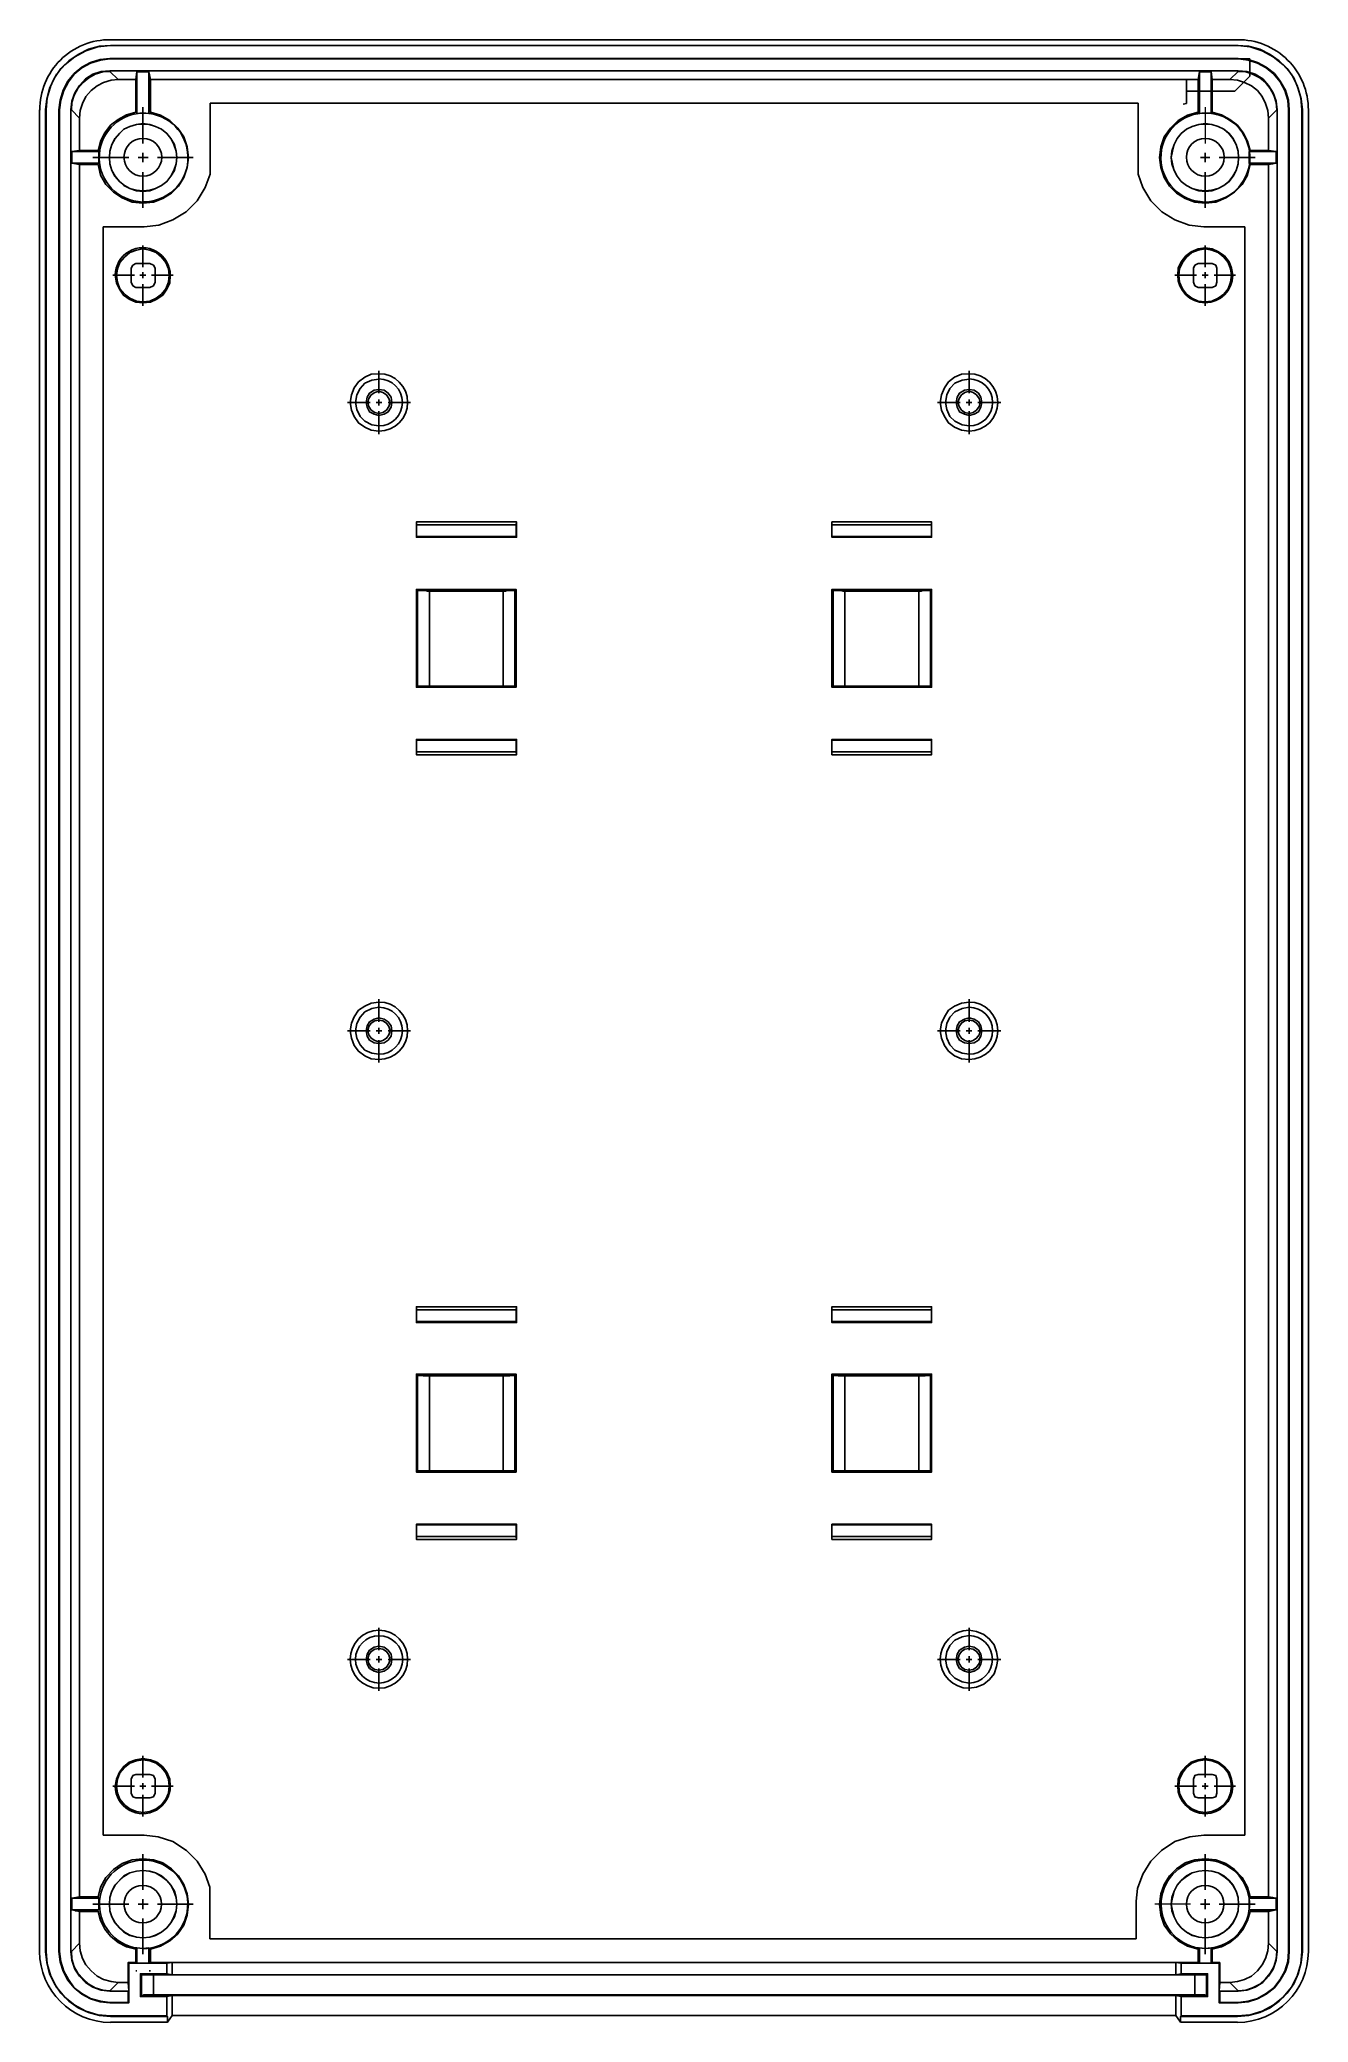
# Model space of a CAD drawing. Header units: millimetres. Extents: x 2 to 110, y 1 to 169.
import ezdxf

# ---------------------------------------------------------------- set-up
doc = ezdxf.new("R2010")
doc.units = ezdxf.units.MM
doc.header["$MEASUREMENT"] = 0
doc.layers.add('Color-7-Line_Weight-25', color=7, linetype='Continuous', lineweight=25)
doc.layers.add('Color-7-Line_Weight-5', color=7, linetype='Continuous', lineweight=5)

msp = doc.modelspace()

# ---------------------------------------------------------------- linework, layer by layer
for p, q in [((16.83, 157.28), (16.83, 163.29)), ((95.44, 157.28), (95.44, 163.29)), ((11.24, 152.81), (7.77, 152.81)), ((101.02, 152.81), (104.49, 152.81)), ((11.24, 16.58), (7.77, 16.58)), ((101.02, 16.58), (104.49, 16.58)), ((16.82, 12.19), (16.82, 7.79)), ((95.27, 10.99), (95.27, 7.79))]:
    msp.add_line(p, q)
at = {"layer": 'Color-7-Line_Weight-25', "linetype": 'Continuous'}
for p, q in [((8.4, 168.66), (103.86, 168.66)), ((10.64, 164.35), (10.54, 164.35)), ((11.13, 162.96), (11.13, 159.88)), ((11.78, 164.35), (11.68, 164.35)), ((100.64, 164.35), (100.49, 164.35)), ((101.73, 164.35), (101.63, 164.35)), ((2.39, 6.73), (2.39, 162.71)), ((2.94, 162.71), (2.94, 6.73)), ((5.77, 162.01), (5.77, 159.28)), ((107.24, 162.71), (107.24, 6.73)), ((108.18, 6.73), (108.18, 162.71)), ((108.23, 6.73), (108.23, 162.71)), ((109.32, 6.73), (109.32, 162.71)), ((109.37, 6.73), (109.37, 162.71)), ((109.87, 162.71), (109.87, 6.73)), ((5.47, 159.28), (5.47, 159.18)), ((5.52, 158.19), (5.52, 158.09)), ((5.77, 158.09), (5.77, 11.35)), ((9.94, 158.69), (6.91, 158.69)), ((7.41, 158.69), (7.46, 158.69)), ((11.58, 158.69), (10.73, 158.69)), ((11.13, 159.08), (11.13, 158.29)), ((15.4, 158.69), (12.37, 158.69)), ((14.01, 158.69), (14.06, 158.69)), ((101.53, 158.69), (100.73, 158.69)), ((101.13, 159.08), (101.13, 158.29)), ((105.35, 158.69), (102.32, 158.69)), ((103.96, 158.69), (104.01, 158.69)), ((104.85, 158.69), (104.9, 158.69)), ((106.79, 159.18), (106.79, 159.28)), ((106.79, 158.09), (106.79, 158.19)), ((107.14, 158.19), (107.14, 159.18)), ((11.13, 157.45), (11.13, 154.42)), ((101.13, 157.45), (101.13, 154.42)), ((10.34, 155.01), (11.13, 154.91)), ((100.29, 155.01), (101.13, 154.91)), ((7.77, 152.81), (7.77, 16.58)), ((11.13, 151.24), (11.13, 149.4)), ((101.13, 151.24), (101.13, 149.4)), ((10.44, 148.71), (8.6, 148.71)), ((11.38, 148.71), (10.88, 148.71)), ((11.13, 148.96), (11.13, 148.46)), ((11.13, 147.96), (11.13, 146.13)), ((13.71, 148.71), (11.88, 148.71)), ((100.39, 148.71), (98.55, 148.71)), ((101.38, 148.71), (100.88, 148.71)), ((101.13, 148.96), (101.13, 148.46)), ((101.13, 147.96), (101.13, 146.13)), ((103.71, 148.71), (101.88, 148.71)), ((31.14, 140.62), (31.14, 138.73)), ((81.13, 140.62), (81.13, 138.73)), ((30.39, 137.94), (28.46, 137.94)), ((31.39, 137.94), (30.89, 137.94)), ((31.14, 138.18), (31.14, 137.69)), ((33.82, 137.94), (31.93, 137.94)), ((80.38, 137.94), (78.45, 137.94)), ((81.37, 137.94), (80.88, 137.94)), ((81.13, 138.18), (81.13, 137.69)), ((83.81, 137.94), (81.87, 137.94)), ((31.14, 137.19), (31.14, 135.26)), ((81.13, 137.19), (81.13, 135.26)), ((42.8, 126.52), (42.8, 127.81)), ((77.95, 126.52), (77.95, 127.81)), ((69.51, 127.56), (77.95, 127.56)), ((42.75, 113.81), (42.75, 122.1)), ((77.95, 113.81), (77.95, 122.1)), ((42.8, 108.1), (42.8, 109.39)), ((77.95, 108.1), (77.95, 109.39)), ((77.95, 108.35), (77.95, 109.34)), ((31.14, 87.4), (31.14, 85.47)), ((81.13, 87.4), (81.13, 85.47)), ((30.39, 84.72), (28.46, 84.72)), ((31.39, 84.72), (30.89, 84.72)), ((31.14, 84.97), (31.14, 84.47)), ((33.82, 84.72), (31.93, 84.72)), ((80.38, 84.72), (78.45, 84.72)), ((81.37, 84.72), (80.88, 84.72)), ((81.13, 84.97), (81.13, 84.47)), ((83.81, 84.72), (81.87, 84.72)), ((31.14, 83.93), (31.14, 82.04)), ((81.13, 83.93), (81.13, 82.04)), ((42.8, 60), (42.8, 61.34)), ((77.95, 60), (77.95, 61.34)), ((41.66, 47.44), (41.66, 55.48)), ((42.75, 47.34), (42.75, 55.63)), ((76.86, 47.44), (76.86, 55.48)), ((77.95, 47.34), (77.95, 55.63)), ((42.8, 41.63), (42.8, 42.92)), ((77.95, 41.63), (77.95, 42.92)), ((31.14, 34.14), (31.14, 32.25)), ((31.14, 33.94), (31.14, 33.49)), ((81.13, 34.14), (81.13, 32.25)), ((30.39, 31.46), (28.46, 31.46)), ((31.39, 31.46), (30.89, 31.46)), ((31.14, 31.75), (31.14, 31.21)), ((31.14, 30.71), (31.14, 28.82)), ((33.82, 31.46), (31.93, 31.46)), ((80.38, 31.46), (78.45, 31.46)), ((81.37, 31.46), (80.88, 31.46)), ((81.13, 31.75), (81.13, 31.21)), ((81.13, 30.71), (81.13, 28.82)), ((83.81, 31.46), (81.87, 31.46)), ((31.14, 29.02), (31.14, 29.47)), ((11.13, 23.31), (11.13, 21.48)), ((101.13, 23.31), (101.13, 21.48)), ((10.44, 20.73), (8.6, 20.73)), ((11.38, 20.73), (10.88, 20.73)), ((11.13, 20.98), (11.13, 20.48)), ((13.71, 20.73), (11.88, 20.73)), ((100.39, 20.73), (98.55, 20.73)), ((101.38, 20.73), (100.88, 20.73)), ((101.13, 20.98), (101.13, 20.48)), ((103.71, 20.73), (101.88, 20.73)), ((11.13, 19.99), (11.13, 18.15)), ((101.13, 19.99), (101.13, 18.15)), ((11.13, 14.97), (11.13, 11.95)), ((101.13, 14.97), (101.13, 11.95)), ((5.47, 10.21), (5.47, 10.11)), ((5.52, 11.35), (5.52, 11.25)), ((5.77, 10.11), (5.77, 7.43)), ((9.94, 10.75), (6.91, 10.75)), ((7.41, 10.75), (7.46, 10.75)), ((11.58, 10.75), (10.73, 10.75)), ((11.13, 11.15), (11.13, 10.31)), ((15.4, 10.75), (12.37, 10.75)), ((14.01, 10.75), (14.06, 10.75)), ((101.53, 10.75), (100.73, 10.75)), ((101.13, 11.15), (101.13, 10.31)), ((105.35, 10.75), (102.32, 10.75)), ((103.96, 10.75), (104.01, 10.75)), ((104.85, 10.75), (104.9, 10.75)), ((106.79, 11.25), (106.79, 11.35)), ((106.79, 10.16), (106.79, 10.26)), ((107.14, 10.26), (107.14, 11.25)), ((11.13, 9.51), (11.13, 6.49)), ((101.13, 9.51), (101.13, 6.49)), ((10.54, 5.1), (10.64, 5.1)), ((11.68, 5.1), (11.78, 5.1)), ((13.17, 4.85), (13.17, 5.74)), ((13.61, 5.79), (13.61, 4.75)), ((102.37, 5.79), (102.37, 4.1)), ((10.93, 2.91), (10.93, 4.85)), ((11.03, 4.75), (11.03, 3.01)), ((101.23, 4.75), (101.23, 3.01)), ((101.33, 4.85), (101.33, 2.91)), ((99.1, 2.91), (99.1, 1.27))]:
    msp.add_line(p, q, dxfattribs=at)
for points in [[(2.89, 162.71), (2.94, 162.71), (3.04, 163.75), (3.34, 164.79), (3.83, 165.74), (4.53, 166.53), (5.37, 167.22), (6.32, 167.72), (7.31, 168.07), (8.4, 168.17), (7.46, 168.12), (6.52, 167.87), (5.67, 167.42), (4.88, 166.88), (4.18, 166.23), (3.64, 165.44), (3.24, 164.54), (2.99, 163.65), (2.89, 162.71), (2.89, 6.73), (2.94, 6.73), (3.04, 5.69), (3.34, 4.65), (3.83, 3.71), (4.53, 2.86), (5.37, 2.17), (6.32, 1.67), (7.31, 1.37), (8.4, 1.27), (8.4, 1.22), (7.46, 1.32), (6.52, 1.57), (5.67, 1.97), (4.88, 2.51), (4.18, 3.21), (3.64, 4), (3.24, 4.85), (2.99, 5.79), (2.89, 6.73)], [(103.91, 168.17), (103.86, 168.17), (8.4, 168.17), (8.45, 168.17)], [(4.08, 162.71), (4.18, 163.55), (4.43, 164.35), (4.83, 165.09), (5.32, 165.74), (5.97, 166.28), (6.71, 166.68), (7.56, 166.93), (8.35, 167.03), (8.35, 167.08), (7.51, 166.98), (6.71, 166.73), (5.97, 166.33), (5.32, 165.79), (4.78, 165.14), (4.38, 164.4), (4.13, 163.55), (4.03, 162.71)], [(8.35, 167.03), (103.91, 167.03), (103.91, 167.08), (8.35, 167.08)], [(99.54, 164.29), (103.63, 164.29), (104.91, 165.57), (104.91, 167.03), (8.35, 167.03)], [(103.91, 167.03), (104.76, 166.93), (105.55, 166.68), (106.29, 166.28), (106.94, 165.74), (107.49, 165.09), (107.88, 164.35), (108.13, 163.55), (108.18, 162.71), (108.23, 162.71), (108.18, 163.55), (107.93, 164.4), (107.49, 165.14), (106.99, 165.79), (106.29, 166.33), (105.55, 166.73), (104.76, 166.98), (103.91, 167.08)], [(5.03, 6.73), (5.13, 5.99), (5.37, 5.24), (5.77, 4.65), (6.27, 4.1), (6.91, 3.71), (7.61, 3.46), (8.35, 3.36), (8.35, 3.41), (7.76, 3.46), (7.11, 3.66), (6.56, 3.95), (6.07, 4.4), (5.62, 4.9), (5.32, 5.44), (5.13, 6.09), (5.08, 6.73), (5.03, 6.73), (5.03, 162.71), (5.08, 162.71), (5.13, 163.35), (5.32, 163.95), (5.62, 164.54), (6.07, 165.04), (6.56, 165.44), (7.11, 165.74), (7.76, 165.93), (8.35, 165.98), (8.35, 166.03), (7.61, 165.98), (6.91, 165.74), (6.27, 165.34), (5.77, 164.79), (5.37, 164.15), (5.13, 163.45), (5.03, 162.71)], [(8.35, 165.98), (9.05, 165.29), (8.45, 165.24), (7.81, 165.04), (7.26, 164.74), (6.76, 164.35), (6.32, 163.85), (6.02, 163.25), (5.82, 162.66), (5.77, 162.01), (5.08, 162.71)], [(9.05, 165.29), (10.54, 165.29), (10.54, 162.51), (9.74, 162.31), (9.05, 161.91), (8.4, 161.42), (7.91, 160.77), (7.56, 160.08), (7.36, 159.28), (5.77, 159.28), (5.13, 159.18), (7.41, 159.18), (7.41, 158.69), (7.41, 158.19), (5.13, 158.19), (5.13, 159.18)], [(10.54, 165.29), (10.64, 165.93), (11.63, 165.93), (11.78, 165.29), (100.54, 165.29), (100.64, 165.93), (101.63, 165.93), (101.73, 165.29), (103.22, 165.29), (103.91, 165.98), (103.91, 166.03), (8.35, 166.03)], [(11.63, 165.93), (11.63, 162.41), (11.13, 162.46), (10.64, 162.41), (10.64, 165.93)], [(15, 158.69), (14.9, 159.58), (14.61, 160.42), (14.11, 161.17), (13.42, 161.81), (12.62, 162.26), (11.78, 162.51), (11.78, 165.29)], [(100.54, 165.29), (100.54, 162.51), (99.64, 162.26), (98.85, 161.81), (98.2, 161.17), (97.66, 160.42), (97.36, 159.58), (97.26, 158.69)], [(99.54, 165.29), (99.54, 163.27), (99.26, 163.19)], [(101.63, 165.93), (101.63, 162.41), (101.13, 162.46), (100.64, 162.41), (100.64, 165.93)], [(106.49, 158.09), (107.14, 158.19), (104.85, 158.19), (104.85, 158.69), (104.85, 159.18), (107.14, 159.18), (106.49, 159.28), (104.95, 159.28), (104.71, 160.08), (104.36, 160.77), (103.86, 161.42), (103.22, 161.91), (102.52, 162.31), (101.73, 162.51), (101.73, 165.29)], [(106.49, 159.28), (106.49, 162.01), (106.44, 162.66), (106.24, 163.25), (105.95, 163.85), (105.55, 164.35), (105.05, 164.74), (104.46, 165.04), (103.86, 165.24), (103.22, 165.29)], [(107.19, 162.71), (107.24, 162.71), (107.14, 163.45), (106.89, 164.15), (106.49, 164.79), (106, 165.34), (105.35, 165.74), (104.66, 165.98), (103.91, 166.03)], [(106.49, 162.01), (107.19, 162.71), (107.14, 163.35), (106.94, 163.95), (106.64, 164.54), (106.24, 165.04), (105.75, 165.44), (105.15, 165.74), (104.56, 165.93), (103.91, 165.98)], [(11.63, 164.29), (11.78, 164.29)], [(16.83, 163.29), (95.44, 163.29)], [(4.08, 6.73), (4.18, 5.89), (4.43, 5.05), (4.83, 4.35), (5.32, 3.66), (4.78, 4.3), (4.38, 5.05), (4.13, 5.84), (4.03, 6.73), (4.03, 162.71), (4.08, 162.71), (4.08, 6.73), (4.03, 6.73)], [(10.59, 161.47), (11.13, 161.57), (11.73, 161.47), (12.22, 161.32), (11.68, 161.47), (11.13, 161.52), (10.59, 161.47), (10.04, 161.32), (9.54, 161.07), (9.15, 160.72)], [(13.51, 160.28), (13.81, 159.78), (13.96, 159.23), (13.76, 159.78), (13.51, 160.28), (13.17, 160.72), (12.72, 161.07), (12.22, 161.32)], [(100.59, 161.47), (101.13, 161.57), (101.68, 161.47), (101.13, 161.52), (100.59, 161.47), (100.04, 161.32), (99.54, 161.07), (99.1, 160.72), (98.75, 160.28), (98.5, 159.78)], [(102.72, 161.07), (103.17, 160.72), (103.51, 160.28), (103.76, 159.78), (103.46, 160.28), (103.12, 160.72), (102.72, 161.07), (102.22, 161.32), (101.68, 161.47)], [(8.5, 159.78), (8.75, 160.28), (9.15, 160.72), (8.8, 160.28), (8.5, 159.78), (8.35, 159.23), (8.3, 158.69), (8.35, 158.69)], [(98.25, 158.69), (98.3, 158.14), (98.5, 157.59), (98.35, 158.14), (98.25, 158.69), (98.3, 159.23), (98.5, 159.78), (98.35, 159.23), (98.25, 158.69), (98.3, 158.69)], [(103.76, 157.59), (103.91, 158.14), (103.96, 158.69), (103.91, 159.23), (103.76, 159.78)], [(14.9, 158.69), (15, 158.69), (14.9, 157.84), (14.61, 157), (14.16, 156.25), (13.56, 155.66), (12.82, 155.21), (12.03, 154.91), (11.13, 154.81), (10.24, 154.91), (9.39, 155.26), (8.65, 155.76), (8, 156.4), (7.56, 157.2), (7.36, 158.09), (5.77, 158.09), (5.13, 158.19)], [(8.5, 157.59), (8.75, 157.1), (9.15, 156.65), (8.8, 157.1), (8.5, 157.59), (8.35, 158.14), (8.3, 158.69)], [(13.51, 157.1), (13.81, 157.59), (13.96, 158.14), (13.76, 157.59), (13.51, 157.1), (13.17, 156.65), (12.72, 156.3), (12.22, 156.06)], [(13.96, 159.23), (14.01, 158.69), (13.96, 158.14)], [(97.26, 10.75), (97.36, 11.6), (97.66, 12.39), (98.1, 13.14), (98.7, 13.73), (99.44, 14.23), (100.24, 14.48), (101.13, 14.58), (102.03, 14.48), (102.87, 14.18), (103.61, 13.68), (104.26, 12.99), (104.71, 12.19), (104.95, 11.35), (106.49, 11.35), (106.49, 158.09), (104.95, 158.09), (104.71, 157.2), (104.26, 156.4), (103.61, 155.76), (102.87, 155.26), (102.03, 154.91), (101.13, 154.81), (100.24, 154.91), (99.44, 155.21), (98.7, 155.66), (98.1, 156.25), (97.66, 157), (97.36, 157.84), (97.26, 158.69), (97.36, 158.69)], [(16.83, 157.28), (16.43, 156.14), (15.75, 155.01), (14.8, 154.07), (13.69, 153.4), (12.49, 152.95), (11.24, 152.81)], [(101.02, 152.81), (99.77, 152.95), (98.57, 153.4), (97.46, 154.07), (96.52, 155.01), (95.84, 156.14), (95.44, 157.28)], [(100.04, 156.06), (100.59, 155.86), (101.13, 155.81), (101.68, 155.86), (102.22, 156.06), (101.68, 155.91), (101.13, 155.86), (100.59, 155.91), (100.04, 156.06), (99.54, 156.3), (99.1, 156.65), (98.75, 157.1), (98.5, 157.59)], [(102.72, 156.3), (103.17, 156.65), (103.51, 157.1), (103.76, 157.59), (103.46, 157.1), (103.12, 156.65), (102.72, 156.3), (102.22, 156.06)], [(104.49, 16.58), (104.49, 152.81)], [(8.9, 148.71), (9, 148.11), (9.2, 147.57), (9.59, 147.12), (10.04, 146.77), (10.59, 146.52), (11.13, 146.47), (11.73, 146.52), (12.27, 146.77), (12.72, 147.12), (13.07, 147.57), (13.32, 148.11), (13.37, 148.71), (13.32, 149.25), (13.07, 149.8), (12.72, 150.25), (12.27, 150.64), (11.73, 150.84), (11.13, 150.94), (10.59, 150.84), (10.04, 150.64), (9.59, 150.25), (9.2, 149.8), (9, 149.25), (8.9, 148.71), (8.8, 148.71), (8.9, 148.06), (9.15, 147.52), (9.49, 147.02), (9.99, 146.67), (10.54, 146.43), (11.13, 146.38), (11.78, 146.43), (12.32, 146.67), (12.82, 147.02), (13.17, 147.52), (13.42, 148.06), (13.46, 148.71), (13.37, 148.71)], [(98.9, 148.71), (98.95, 148.11), (99.2, 147.57), (99.54, 147.12), (99.99, 146.77), (100.54, 146.52), (101.13, 146.47), (101.68, 146.52), (102.22, 146.77), (102.72, 147.12), (103.07, 147.57), (103.27, 148.11), (103.37, 148.71), (103.27, 149.25), (103.07, 149.8), (102.72, 150.25), (102.22, 150.64), (101.68, 150.84), (101.13, 150.94), (100.54, 150.84), (99.99, 150.64), (99.54, 150.25), (99.2, 149.8), (98.95, 149.25), (98.9, 148.71), (98.8, 148.71), (98.85, 149.3), (99.1, 149.85), (99.49, 150.35), (99.94, 150.69), (100.54, 150.94), (101.13, 151.04), (101.73, 150.94), (102.27, 150.69), (102.77, 150.35), (103.17, 149.85), (103.37, 149.3), (103.46, 148.71), (103.37, 148.71)], [(31.14, 136.84), (31.58, 136.94), (31.93, 137.14), (32.18, 137.54), (32.23, 137.94), (32.18, 138.38), (31.93, 138.73), (31.58, 138.98), (31.14, 139.03)], [(31.14, 138.88), (31.48, 138.78), (31.78, 138.58), (31.98, 138.28), (32.08, 137.94), (31.98, 137.59), (31.78, 137.29), (31.48, 137.09), (31.14, 136.99)], [(81.13, 136.84), (81.57, 136.94), (81.92, 137.14), (82.12, 137.54), (82.22, 137.94), (82.12, 138.38), (81.92, 138.73), (81.57, 138.98), (81.13, 139.03)], [(81.13, 138.88), (81.47, 138.78), (81.77, 138.58), (81.97, 138.28), (82.07, 137.94), (81.97, 137.59), (81.77, 137.29), (81.47, 137.09), (81.13, 136.99)], [(34.31, 127.56), (34.31, 127.81), (34.31, 126.52), (34.31, 127.56), (42.75, 127.56), (42.75, 126.57), (34.31, 126.57)], [(42.75, 127.56), (42.8, 127.81), (34.31, 127.81)], [(77.95, 126.57), (77.95, 127.81), (69.51, 127.81), (69.51, 126.52), (77.95, 126.52), (77.95, 126.57), (69.51, 126.57)], [(42.75, 126.57), (42.8, 126.52), (34.31, 126.52)], [(34.31, 113.81), (35.36, 113.81), (35.41, 113.91), (34.41, 113.91), (34.31, 113.81), (34.31, 122.1), (35.36, 122.1), (41.76, 122.1), (41.66, 122), (35.41, 122), (35.36, 122.1)], [(34.41, 113.91), (34.41, 122), (34.31, 122.1)], [(35.41, 121.95), (35.41, 113.91), (41.66, 113.91), (41.66, 121.95), (35.41, 121.95), (35.26, 121.95), (35.06, 122), (34.41, 122)], [(41.66, 121.95), (41.86, 121.95), (42.01, 122), (42.65, 122), (42.65, 113.91), (41.66, 113.91), (41.76, 113.81), (35.36, 113.81)], [(42.65, 122), (42.75, 122.1), (41.76, 122.1)], [(69.51, 113.81), (70.5, 113.81), (70.6, 113.91), (69.61, 113.91), (69.51, 113.81), (69.51, 122.1), (70.5, 122.1), (76.96, 122.1), (76.86, 122), (70.6, 122), (70.5, 122.1)], [(69.61, 113.91), (69.61, 122), (69.51, 122.1)], [(70.6, 121.95), (70.6, 113.91), (76.86, 113.91), (76.86, 121.95), (70.6, 121.95), (70.45, 121.95), (70.25, 122), (69.61, 122)], [(76.86, 121.95), (77.06, 121.95), (77.2, 122), (77.85, 122), (77.85, 113.91), (76.86, 113.91), (76.96, 113.81), (70.5, 113.81)], [(77.85, 122), (77.95, 122.1), (76.96, 122.1)], [(42.65, 113.91), (42.75, 113.81), (41.76, 113.81)], [(77.85, 113.91), (77.95, 113.81), (76.96, 113.81)], [(34.31, 109.39), (34.31, 108.1), (34.31, 108.35), (34.31, 109.39), (42.8, 109.39), (42.75, 109.34), (34.31, 109.34)], [(42.75, 109.34), (42.75, 108.35), (34.31, 108.35)], [(69.51, 108.35), (77.95, 108.35), (77.95, 108.1), (69.51, 108.1), (69.51, 109.39), (77.95, 109.39), (77.95, 109.34), (69.51, 109.34)], [(42.75, 108.35), (42.8, 108.1), (34.31, 108.1)], [(31.14, 83.63), (31.58, 83.68), (31.93, 83.93), (32.18, 84.27), (32.23, 84.72), (32.18, 85.12), (31.93, 85.47), (31.58, 85.71), (31.14, 85.81)], [(81.13, 83.63), (81.57, 83.68), (81.92, 83.93), (82.12, 84.27), (82.22, 84.72), (82.12, 85.12), (81.92, 85.47), (81.57, 85.71), (81.13, 85.81)], [(31.14, 85.61), (31.48, 85.56), (31.78, 85.37), (31.98, 85.07), (32.08, 84.72), (31.98, 84.37), (31.78, 84.08), (31.48, 83.88), (31.14, 83.78)], [(81.13, 85.61), (81.47, 85.56), (81.77, 85.37), (81.97, 85.07), (82.07, 84.72), (81.97, 84.37), (81.77, 84.08), (81.47, 83.88), (81.13, 83.78)], [(34.31, 61.34), (34.31, 60), (34.31, 60.1), (34.31, 61.34), (42.8, 61.34), (42.75, 61.09), (34.31, 61.09)], [(42.75, 61.09), (42.75, 60.1), (34.31, 60.1)], [(77.95, 60.1), (69.51, 60.1), (69.51, 61.09), (69.51, 61.34), (69.51, 60), (69.51, 60.1)], [(77.95, 61.09), (77.95, 61.34), (69.51, 61.34)], [(69.51, 60), (77.95, 60), (77.95, 61.09), (69.51, 61.09)], [(42.75, 60.1), (42.8, 60), (34.31, 60)], [(35.36, 55.63), (35.41, 55.53), (41.66, 55.53), (41.76, 55.63), (35.36, 55.63), (34.31, 55.63), (34.41, 55.53), (34.41, 47.39), (34.31, 47.34), (34.31, 55.63)], [(34.41, 55.53), (34.76, 55.53), (34.91, 55.48), (35.41, 55.48), (35.41, 47.44), (34.46, 47.44), (34.41, 47.39)], [(35.41, 55.48), (41.66, 55.48), (42.21, 55.48), (42.36, 55.53), (42.65, 55.53), (42.65, 47.39), (42.6, 47.44), (41.66, 47.44), (35.41, 47.44)], [(42.65, 55.53), (42.75, 55.63), (41.76, 55.63)], [(70.5, 55.63), (70.6, 55.53), (76.86, 55.53), (76.96, 55.63), (70.5, 55.63), (69.51, 55.63), (69.61, 55.53), (69.61, 47.39), (69.51, 47.34), (69.51, 55.63)], [(69.61, 55.53), (69.91, 55.53), (70.06, 55.48), (70.6, 55.48), (70.6, 47.44), (69.66, 47.44), (69.61, 47.39)], [(70.6, 55.48), (76.86, 55.48), (77.4, 55.48), (77.55, 55.53), (77.85, 55.53), (77.85, 47.39), (77.8, 47.44), (76.86, 47.44), (70.6, 47.44)], [(77.85, 55.53), (77.95, 55.63), (76.96, 55.63)], [(35.36, 47.34), (35.41, 47.39), (41.66, 47.39), (41.76, 47.34), (35.36, 47.34), (34.31, 47.34)], [(42.65, 47.39), (42.75, 47.34), (41.76, 47.34)], [(70.5, 47.34), (70.6, 47.39), (76.86, 47.39), (76.96, 47.34), (70.5, 47.34), (69.51, 47.34)], [(77.85, 47.39), (77.95, 47.34), (76.96, 47.34)], [(34.31, 42.87), (42.75, 42.87), (42.8, 42.92), (34.31, 42.92), (34.31, 41.63), (34.31, 41.88), (34.31, 42.92)], [(42.75, 42.87), (42.75, 41.88), (34.31, 41.88)], [(69.51, 42.87), (77.95, 42.87), (77.95, 41.88), (69.51, 41.88), (69.51, 41.63), (69.51, 42.92), (69.51, 42.87), (69.51, 41.88)], [(77.95, 42.87), (77.95, 42.92), (69.51, 42.92)], [(42.75, 41.88), (42.8, 41.63), (34.31, 41.63)], [(77.95, 41.88), (77.95, 41.63), (69.51, 41.63)], [(31.14, 30.36), (31.58, 30.46), (31.93, 30.71), (32.18, 31.06), (32.23, 31.46), (32.18, 31.9), (31.93, 32.25), (31.58, 32.5), (31.14, 32.6)], [(31.14, 32.4), (31.48, 32.35), (31.78, 32.15), (31.98, 31.85), (32.08, 31.46), (31.98, 31.11), (31.78, 30.81), (31.48, 30.61), (31.14, 30.56)], [(81.13, 30.36), (81.57, 30.46), (81.92, 30.71), (82.12, 31.06), (82.22, 31.46), (82.12, 31.9), (81.92, 32.25), (81.57, 32.5), (81.13, 32.6)], [(81.13, 32.4), (81.47, 32.35), (81.77, 32.15), (81.97, 31.85), (82.07, 31.46), (81.97, 31.11), (81.77, 30.81), (81.47, 30.61), (81.13, 30.56)], [(8.9, 20.73), (9, 20.14), (9.2, 19.64), (9.59, 19.14), (10.04, 18.8), (10.59, 18.6), (11.13, 18.5), (11.73, 18.6), (12.27, 18.8), (12.72, 19.14), (13.07, 19.64), (13.32, 20.14), (13.37, 20.73), (13.32, 21.33), (13.07, 21.87), (12.72, 22.32), (12.27, 22.67), (11.73, 22.87), (11.13, 22.97), (10.59, 22.87), (10.04, 22.67), (9.59, 22.32), (9.2, 21.87), (9, 21.33), (8.9, 20.73), (8.8, 20.73), (8.9, 21.33), (9.15, 21.92), (9.49, 22.37), (9.99, 22.77), (10.54, 22.97), (11.13, 23.07), (11.78, 22.97), (12.32, 22.77), (12.82, 22.37), (13.17, 21.92), (13.42, 21.33), (13.46, 20.73), (13.37, 20.73)], [(98.9, 20.73), (98.95, 20.14), (99.2, 19.64), (99.54, 19.14), (99.99, 18.8), (100.54, 18.6), (101.13, 18.5), (101.68, 18.6), (102.22, 18.8), (102.72, 19.14), (103.07, 19.64), (103.27, 20.14), (103.37, 20.73), (103.27, 21.33), (103.07, 21.87), (102.72, 22.32), (102.22, 22.67), (101.68, 22.87), (101.13, 22.97), (100.54, 22.87), (99.99, 22.67), (99.54, 22.32), (99.2, 21.87), (98.95, 21.33), (98.9, 20.73), (98.8, 20.73), (98.85, 21.33), (99.1, 21.92), (99.49, 22.37), (99.94, 22.77), (100.54, 22.97), (101.13, 23.07), (101.73, 22.97), (102.27, 22.77), (102.77, 22.37), (103.17, 21.92), (103.37, 21.33), (103.46, 20.73), (103.37, 20.73)], [(16.82, 12.19), (16.42, 13.27), (15.75, 14.38), (14.84, 15.29), (13.69, 16.05), (12.44, 16.44), (11.24, 16.58)], [(95.27, 10.99), (95.4, 12.07), (95.85, 13.27), (96.52, 14.38), (97.43, 15.29), (98.57, 16.05), (99.83, 16.44), (101.02, 16.58)], [(14.9, 10.75), (15, 10.75), (14.9, 11.6), (14.61, 12.39), (14.16, 13.14), (13.56, 13.73), (12.82, 14.23), (12.03, 14.48), (11.13, 14.58), (10.24, 14.48), (9.39, 14.18), (8.65, 13.68), (8, 12.99), (7.56, 12.19), (7.36, 11.35), (5.77, 11.35), (5.13, 11.25)], [(11.13, 13.58), (11.73, 13.53), (12.22, 13.39), (11.68, 13.53), (11.13, 13.58), (10.59, 13.53), (10.04, 13.39)], [(102.22, 13.39), (102.72, 13.14), (103.17, 12.74), (103.51, 12.34), (103.76, 11.85), (103.46, 12.34), (103.12, 12.74), (102.72, 13.09), (102.22, 13.39), (101.68, 13.53), (101.13, 13.58), (100.59, 13.53), (100.04, 13.39)], [(8.5, 11.85), (8.75, 12.34), (9.54, 13.14), (10.04, 13.39), (9.54, 13.09), (9.15, 12.74), (8.8, 12.34), (8.5, 11.85), (8.35, 11.3), (8.3, 10.75), (8.35, 10.75)], [(13.51, 12.34), (13.81, 11.85), (13.96, 11.3), (13.76, 11.85), (13.51, 12.34), (13.17, 12.74)], [(98.25, 10.75), (98.3, 10.16), (98.5, 9.66), (98.35, 10.16), (98.25, 10.75), (98.3, 11.3), (98.5, 11.85), (98.35, 11.3), (98.25, 10.75), (98.3, 10.75)], [(99.1, 12.74), (99.54, 13.14), (100.04, 13.39), (99.54, 13.09), (99.1, 12.74), (98.75, 12.34), (98.5, 11.85)], [(103.76, 9.66), (103.91, 10.16), (103.96, 10.75), (103.91, 11.3), (103.76, 11.85)], [(9.05, 4.1), (9.89, 4.1), (9.89, 5.79), (10.54, 5.79), (10.54, 6.93), (9.74, 7.13), (9.05, 7.48), (8.4, 8.02), (7.91, 8.62), (7.56, 9.36), (7.36, 10.11), (5.77, 10.11), (5.13, 10.26), (5.13, 11.25), (7.41, 11.25), (7.41, 10.75), (7.41, 10.26), (5.13, 10.26)], [(8.5, 9.66), (8.75, 9.17), (9.15, 8.72), (8.8, 9.17), (8.5, 9.66), (8.35, 10.16), (8.3, 10.75)], [(15, 10.75), (14.9, 9.81), (14.61, 8.97), (14.11, 8.22), (13.42, 7.63), (12.62, 7.18), (11.78, 6.93), (11.78, 5.79), (11.63, 5.74)], [(97.36, 10.75), (97.26, 10.75), (97.36, 9.81), (97.66, 8.97), (98.2, 8.22), (98.85, 7.63), (99.64, 7.18), (100.54, 6.93), (100.54, 5.79), (11.78, 5.79)], [(13.51, 9.17), (13.81, 9.66), (13.96, 10.16), (13.76, 9.66), (13.51, 9.17), (13.17, 8.72), (12.72, 8.37)], [(13.96, 11.3), (14.01, 10.75), (13.96, 10.16)], [(102.37, 2.42), (103.91, 2.42), (103.91, 2.37), (102.32, 2.37), (102.37, 2.42), (102.37, 3.36), (102.32, 3.41), (102.37, 4.1), (103.22, 4.1), (103.86, 4.2), (104.46, 4.35), (105.05, 4.65), (105.55, 5.1), (105.95, 5.59), (106.24, 6.14), (106.44, 6.78), (106.49, 7.43), (106.49, 10.11), (104.95, 10.11), (104.71, 9.36), (104.36, 8.62), (103.86, 8.02), (103.22, 7.48), (102.52, 7.13), (101.73, 6.93), (101.73, 5.79)], [(106.49, 11.35), (107.14, 11.25), (104.85, 11.25), (104.85, 10.75), (104.85, 10.26), (107.14, 10.26), (106.49, 10.11)], [(99.54, 8.37), (100.04, 8.07), (100.59, 7.93), (100.04, 8.12), (99.54, 8.37), (99.1, 8.72), (98.75, 9.17), (98.5, 9.66)], [(8.35, 3.41), (9.05, 4.1), (8.45, 4.2), (7.81, 4.35), (7.26, 4.65), (6.76, 5.1), (6.32, 5.59), (6.02, 6.14), (5.82, 6.78), (5.77, 7.43), (5.08, 6.73)], [(10.54, 5.79), (10.64, 5.74), (10.64, 7.03), (11.13, 6.98), (10.34, 7.08)], [(11.73, 7.93), (12.22, 8.07), (12.72, 8.37), (12.22, 8.12), (11.73, 7.93), (11.13, 7.88), (10.59, 7.93)], [(11.13, 6.98), (11.63, 7.03), (11.63, 5.74), (10.64, 5.74)], [(95.27, 7.79), (16.82, 7.79)], [(100.64, 5.74), (100.64, 7.03), (101.13, 6.98), (100.29, 7.08)], [(101.68, 7.93), (102.22, 8.07), (102.72, 8.37), (102.22, 8.12), (101.68, 7.93), (101.13, 7.88), (100.59, 7.93)], [(101.63, 5.74), (101.63, 7.03), (101.13, 6.98)], [(103.86, 1.27), (104.95, 1.37), (105.95, 1.67), (106.89, 2.17), (107.73, 2.86), (108.43, 3.71), (108.93, 4.65), (109.22, 5.69), (109.32, 6.73), (109.37, 6.73), (109.27, 5.79), (109.02, 4.85), (108.63, 4), (108.08, 3.21), (107.39, 2.51), (106.64, 1.97), (105.75, 1.57), (104.81, 1.32), (103.86, 1.22)], [(106.49, 7.43), (107.19, 6.73), (107.14, 6.09), (106.94, 5.44), (106.64, 4.9), (106.24, 4.4), (105.75, 3.95), (105.15, 3.66), (104.56, 3.46), (103.91, 3.41)], [(103.91, 2.37), (104.76, 2.46), (105.55, 2.71), (106.29, 3.11), (106.99, 3.66), (107.49, 4.3), (107.93, 5.05), (108.18, 5.84), (108.23, 6.73), (108.18, 6.73), (108.13, 5.89), (107.88, 5.05), (107.49, 4.35), (106.94, 3.66), (106.29, 3.16), (105.55, 2.76), (104.76, 2.51), (103.91, 2.42)], [(107.19, 6.73), (107.24, 6.73), (107.14, 5.99), (106.89, 5.24), (106.49, 4.65), (106, 4.1), (105.35, 3.71), (104.66, 3.46), (103.91, 3.36)], [(13.17, 1.27), (13.17, 2.91), (10.93, 2.91), (11.03, 3.01), (11.13, 3.01), (11.23, 3.06), (12.03, 3.06), (12.03, 4.75), (11.03, 4.75), (10.93, 4.85), (13.17, 4.85), (13.61, 4.75), (98.65, 4.75), (98.65, 5.79), (13.61, 5.79), (13.17, 5.74), (9.94, 5.74), (9.89, 5.79)], [(9.94, 5.74), (9.94, 3.41), (9.94, 2.37)], [(100.54, 5.79), (100.64, 5.74), (101.63, 5.74), (101.73, 5.79), (102.37, 5.79), (102.32, 5.74), (99.1, 5.74), (98.65, 5.79)], [(99.1, 5.74), (99.1, 4.85), (98.65, 4.75)], [(102.32, 2.37), (102.32, 3.41), (102.32, 5.74)], [(9.89, 3.36), (9.94, 3.41), (9.89, 4.1)], [(12.03, 4.75), (100.24, 4.75), (100.24, 3.06), (12.03, 3.06)], [(100.24, 4.75), (101.23, 4.75), (101.33, 4.85), (99.1, 4.85)], [(103.22, 4.1), (103.91, 3.41), (103.91, 3.36), (102.37, 3.36)], [(9.89, 2.42), (9.89, 3.36), (8.35, 3.36)], [(8.35, 2.37), (9.94, 2.37), (9.89, 2.42), (8.35, 2.42)], [(13.22, 0.73), (13.61, 1.32), (13.61, 3.01), (13.17, 2.91)], [(13.61, 3.01), (98.65, 3.01), (98.65, 1.32), (13.61, 1.32)], [(100.24, 3.06), (101.08, 3.06), (101.18, 3.01), (101.23, 3.01), (101.33, 2.91), (99.1, 2.91), (98.65, 3.01)], [(13.22, 1.22), (13.17, 1.27), (8.4, 1.27)], [(8.4, 1.22), (13.22, 1.22), (13.22, 0.73), (8.4, 0.73)], [(103.86, 0.73), (99.05, 0.73), (98.65, 1.32)], [(99.05, 0.73), (99.05, 1.22), (103.86, 1.22), (103.86, 1.27), (99.1, 1.27), (99.05, 1.22)]]:
    msp.add_lwpolyline(points, dxfattribs=at)
for points in [[(104.81, 168.12), (105.75, 167.87), (106.64, 167.42), (107.39, 166.88), (108.08, 166.23), (108.63, 165.44), (109.02, 164.54), (109.27, 163.65), (109.37, 162.71), (109.32, 162.71), (109.22, 163.75), (108.93, 164.79), (108.43, 165.74), (107.73, 166.53), (106.89, 167.22), (105.95, 167.72), (104.95, 168.07), (103.86, 168.17)], [(9.59, 156.3), (10.04, 156.06), (9.54, 156.3), (9.15, 156.65)], [(10.59, 155.91), (11.13, 155.86), (11.73, 155.91), (12.22, 156.06), (11.73, 155.86), (11.13, 155.81), (10.59, 155.86), (10.04, 156.06)], [(10.14, 149.3), (10.29, 149.55), (10.54, 149.7), (11.73, 149.7), (12.03, 149.55), (12.17, 149.3), (12.17, 148.11), (12.03, 147.82), (11.73, 147.67), (10.54, 147.67), (10.29, 147.82), (10.14, 148.11)], [(100.14, 149.3), (100.24, 149.55), (100.54, 149.7), (101.73, 149.7), (102.03, 149.55), (102.12, 149.3), (102.12, 148.11), (102.03, 147.82), (101.73, 147.67), (100.54, 147.67), (100.24, 147.82), (100.14, 148.11)], [(28.7, 137.94), (28.8, 137.29), (29.05, 136.74), (29.4, 136.2), (29.95, 135.85), (30.49, 135.6), (31.14, 135.5), (31.14, 135.95), (30.54, 136.05), (29.95, 136.35), (29.55, 136.74), (29.25, 137.34), (29.15, 137.94), (29.25, 138.58), (29.55, 139.13), (29.95, 139.57), (30.54, 139.82), (31.14, 139.92), (31.14, 140.37), (30.49, 140.32), (29.95, 140.07), (29.4, 139.67), (29.05, 139.18), (28.8, 138.58)], [(78.69, 137.94), (78.79, 137.29), (79.04, 136.74), (79.39, 136.2), (79.89, 135.85), (80.48, 135.6), (81.13, 135.5), (81.13, 135.95), (80.53, 136.05), (79.93, 136.35), (79.49, 136.74), (79.24, 137.34), (79.14, 137.94), (79.24, 138.58), (79.49, 139.13), (79.93, 139.57), (80.53, 139.82), (81.13, 139.92), (81.13, 140.37), (80.48, 140.32), (79.89, 140.07), (79.39, 139.67), (79.04, 139.18), (78.79, 138.58)], [(30.05, 137.94), (30.14, 138.38), (30.34, 138.73), (30.74, 138.98), (31.14, 139.03), (31.14, 138.88), (30.79, 138.78), (30.49, 138.58), (30.29, 138.28), (30.19, 137.94), (30.29, 137.59), (30.49, 137.29), (30.79, 137.09), (31.14, 136.99), (31.14, 136.84), (30.74, 136.94), (30.34, 137.14), (30.14, 137.54)], [(80.03, 137.94), (80.13, 138.38), (80.33, 138.73), (80.73, 138.98), (81.13, 139.03), (81.13, 138.88), (80.78, 138.78), (80.48, 138.58), (80.28, 138.28), (80.18, 137.94), (80.28, 137.59), (80.48, 137.29), (80.78, 137.09), (81.13, 136.99), (81.13, 136.84), (80.73, 136.94), (80.33, 137.14), (80.13, 137.54)], [(28.7, 84.72), (28.8, 84.08), (29.05, 83.48), (29.4, 82.98), (29.95, 82.59), (30.49, 82.34), (31.14, 82.29), (31.14, 82.74), (30.54, 82.83), (29.95, 83.08), (29.55, 83.53), (29.25, 84.08), (29.15, 84.72), (29.25, 85.32), (29.55, 85.86), (29.95, 86.31), (30.54, 86.61), (31.14, 86.71), (31.14, 87.15), (30.49, 87.05), (29.95, 86.81), (29.4, 86.46), (29.05, 85.91), (28.8, 85.37)], [(30.05, 84.72), (30.14, 85.12), (30.34, 85.47), (30.74, 85.71), (31.14, 85.81), (31.14, 85.61), (30.79, 85.56), (30.49, 85.37), (30.29, 85.07), (30.19, 84.72), (30.29, 84.37), (30.49, 84.08), (30.79, 83.88), (31.14, 83.78), (31.14, 83.63), (30.74, 83.68), (30.34, 83.93), (30.14, 84.27)], [(78.69, 84.72), (78.79, 84.08), (79.04, 83.48), (79.39, 82.98), (79.89, 82.59), (80.48, 82.34), (81.13, 82.29), (81.13, 82.74), (80.53, 82.83), (79.93, 83.08), (79.49, 83.53), (79.24, 84.08), (79.14, 84.72), (79.24, 85.32), (79.49, 85.86), (79.93, 86.31), (80.53, 86.61), (81.13, 86.71), (81.13, 87.15), (80.48, 87.05), (79.89, 86.81), (79.39, 86.46), (79.04, 85.91), (78.79, 85.37)], [(80.03, 84.72), (80.13, 85.12), (80.33, 85.47), (80.73, 85.71), (81.13, 85.81), (81.13, 85.61), (80.78, 85.56), (80.48, 85.37), (80.28, 85.07), (80.18, 84.72), (80.28, 84.37), (80.48, 84.08), (80.78, 83.88), (81.13, 83.78), (81.13, 83.63), (80.73, 83.68), (80.33, 83.93), (80.13, 84.27)], [(79.14, 31.46), (79.24, 30.86), (79.49, 30.31), (79.93, 29.87), (80.53, 29.57), (81.13, 29.47), (81.13, 29.02), (81.77, 29.12), (82.37, 29.37), (82.86, 29.77), (83.26, 30.26), (83.46, 30.86), (83.56, 31.46), (83.46, 32.1), (83.26, 32.7), (82.86, 33.19), (82.37, 33.59), (81.77, 33.84), (81.13, 33.94), (81.13, 33.49), (80.53, 33.39), (79.93, 33.09), (79.49, 32.65), (79.24, 32.1)], [(30.05, 31.46), (30.14, 31.9), (30.34, 32.25), (30.74, 32.5), (31.14, 32.6), (31.14, 32.4), (30.79, 32.35), (30.49, 32.15), (30.29, 31.85), (30.19, 31.46), (30.29, 31.11), (30.49, 30.81), (30.79, 30.61), (31.14, 30.56), (31.14, 30.36), (30.74, 30.46), (30.34, 30.71), (30.14, 31.06)], [(80.03, 31.46), (80.13, 31.9), (80.33, 32.25), (80.73, 32.5), (81.13, 32.6), (81.13, 32.4), (80.78, 32.35), (80.48, 32.15), (80.28, 31.85), (80.18, 31.46), (80.28, 31.11), (80.48, 30.81), (80.78, 30.61), (81.13, 30.56), (81.13, 30.36), (80.73, 30.46), (80.33, 30.71), (80.13, 31.06)], [(10.14, 20.14), (10.29, 19.84), (10.54, 19.74), (11.73, 19.74), (12.03, 19.84), (12.17, 20.14), (12.17, 21.33), (12.03, 21.63), (11.73, 21.73), (10.54, 21.73), (10.29, 21.63), (10.14, 21.33)], [(100.14, 20.14), (100.24, 19.84), (100.54, 19.74), (101.73, 19.74), (102.03, 19.84), (102.12, 20.14), (102.12, 21.33), (102.03, 21.63), (101.73, 21.73), (100.54, 21.73), (100.24, 21.63), (100.14, 21.33)], [(12.22, 13.39), (12.72, 13.14), (13.17, 12.74), (12.72, 13.09)], [(9.59, 8.37), (10.04, 8.12), (10.59, 7.93), (10.04, 8.07), (9.54, 8.37), (9.15, 8.72)], [(103.12, 8.72), (103.46, 9.17), (103.76, 9.66), (103.51, 9.17), (103.17, 8.72), (102.72, 8.37)], [(5.32, 3.66), (5.97, 3.16), (6.71, 2.76), (7.56, 2.51), (8.35, 2.42), (8.35, 2.37), (7.51, 2.46), (6.71, 2.71), (5.97, 3.11)]]:
    msp.add_lwpolyline(points, close=True, dxfattribs=at)
for centre, radius in [((11.14, 158.7), 1.6), ((101.14, 158.7), 1.6), ((31.15, 31.47), 2), ((11.13, 10.74), 1.59), ((101.13, 10.74), 1.59)]:
    msp.add_circle(centre, radius, dxfattribs=at)
for centre, radius, start, end in [((8.33, 162.73), 5.93, 89.2877, 180.2366), ((103.94, 162.73), 5.93, 359.763, 90.7127), ((11.2, 158.68), 3.76, 268.979, 256.7714), ((101.15, 158.68), 3.77, 269.762, 256.8183), ((11.13, 148.71), 2.33, 359.9997, 180.0003), ((101.13, 148.71), 2.33, 180, 0), ((31.14, 137.94), 2.43, 270.0006, 89.9994), ((31.14, 137.94), 1.99, 270, 90), ((81.13, 137.94), 2.43, 270, 90), ((81.13, 137.94), 1.99, 270, 90), ((31.14, 84.72), 2.43, 270.0006, 89.9994), ((31.14, 84.72), 1.99, 270, 90), ((81.13, 84.72), 2.43, 270, 90), ((81.13, 84.72), 1.99, 270, 90), ((31.16, 31.48), 2.46, 90.5786, 269.4214), ((31.11, 31.48), 2.46, 270.5791, 89.4209), ((81.15, 31.48), 2.46, 90.5786, 269.4214), ((81.1, 31.48), 2.01, 270.7075, 89.2925), ((11.13, 20.73), 2.33, 179.9997, 0.0003), ((101.13, 20.73), 2.33, 180, 360), ((11.2, 10.72), 3.74, 269.0179, 256.7308), ((101.14, 10.73), 3.74, 269.8032, 256.7754), ((8.41, 6.74), 6.02, 180.0946, 269.9054), ((103.85, 6.74), 6.02, 270.0942, 359.9058)]:
    msp.add_arc(centre, radius, start, end, dxfattribs=at)
at = {"layer": 'Color-7-Line_Weight-5', "linetype": 'Continuous'}
for p, q in [((101.13, 162.96), (101.13, 159.88)), ((99.89, 10.75), (96.86, 10.75))]:
    msp.add_line(p, q, dxfattribs=at)

doc.saveas('drawing.dxf')
